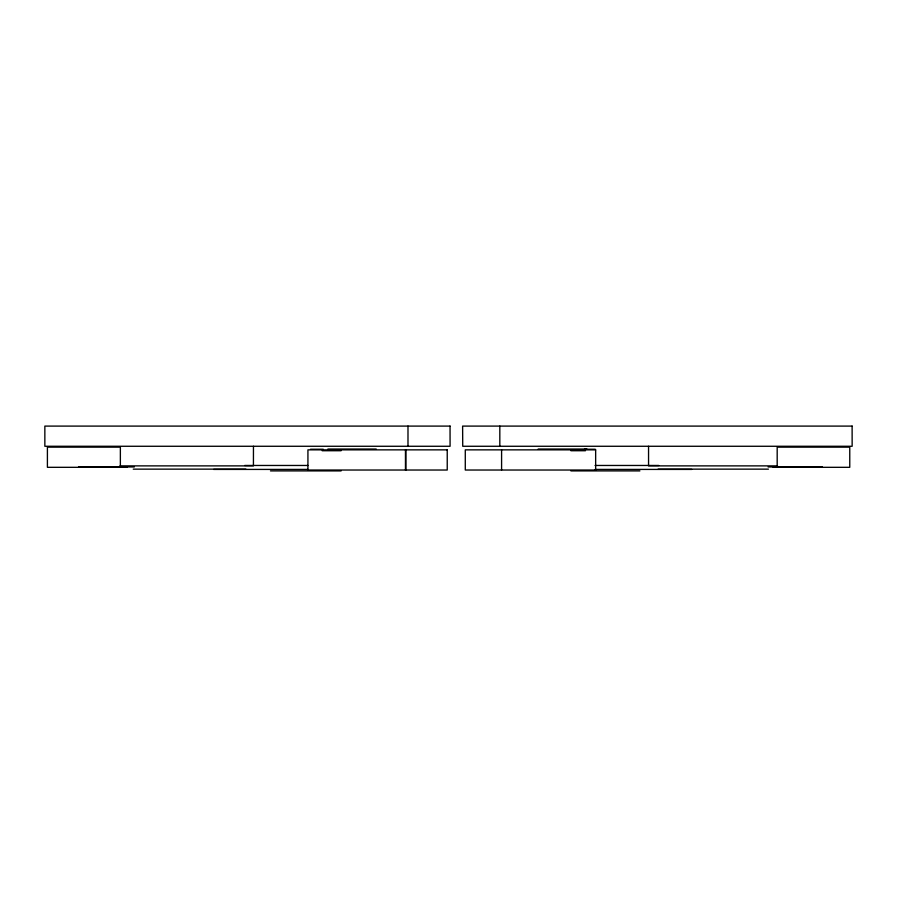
<?xml version="1.0" encoding="UTF-8"?>
<svg xmlns="http://www.w3.org/2000/svg" width="897" height="897" viewBox="0 0 897 897"><rect width="100%" height="100%" fill="white"/><g stroke="black" fill="none" stroke-linecap="round" stroke-linejoin="round"><path stroke-width="1.35" d="M253.459 446.269L253.425 465.879L119.963 465.879M327.898 449.038L376.191 449.038M538.166 449.038L586.918 449.038M310.53 449.251L323.256 449.251M584.452 449.251L595.26 449.251M322.146 450.731L341.107 450.731M570.918 450.731L585.461 450.731M244.702 465.465L307.996 465.465M595.059 465.465L658.701 465.465M777.475 465.879L648.553 465.879L648.553 446.269M78.544 466.945L134.303 466.945M768.101 466.945L822.426 466.945M127.251 467.315L47.406 467.315L47.406 447.155L120.366 447.155L120.366 467.315M773.158 467.315L849.762 467.315L849.762 447.155L777.183 447.155L777.183 467.315M133.249 469.142L245.901 469.142M658.095 469.142L768.415 469.142M213.621 469.423L308.108 469.423M595.115 469.423L691.789 469.423M270.49 470.903L341.107 470.903M570.918 470.903L639.886 470.903M501.591 449.857L501.591 470.028M499.82 426.097L499.82 446.269M407.989 426.097L407.989 446.269M405.881 449.857L405.881 470.028M405.466 449.857L405.466 470.028M450.081 426.097L44.85 426.097L44.85 446.269L450.081 446.269L450.047 426.097M852.15 426.097L462.617 426.097L462.729 446.269L852.15 446.269L852.116 426.097M447.233 449.857L307.929 449.857L307.929 470.028L447.233 470.028L447.233 449.857M595.653 449.857L465.285 449.857L465.285 470.028L595.653 470.028L595.653 449.857"/></g></svg>
